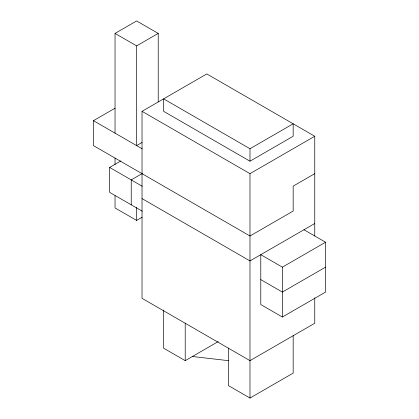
<?xml version="1.0" encoding="UTF-8"?>
<svg xmlns="http://www.w3.org/2000/svg" width="419" height="419" viewBox="0 0 419 419"><rect width="100%" height="100%" fill="white"/><g stroke="black" fill="none" stroke-linecap="round" stroke-linejoin="round"><path stroke-width="0.63" d="M115.036 133.148L115.036 33.415L136.625 20.95L158.22 33.415L158.22 101.859M115.036 33.415L136.625 45.88L158.22 33.415M314.758 173.66L293.169 186.125L293.169 211.056L249.986 235.991L93.442 145.613L93.442 120.677L115.036 108.212M314.758 297.83L314.758 323.253L249.986 360.649L142.025 298.323L142.025 111.328L206.803 73.933L314.758 136.259L314.758 235.907M142.161 142.413L136.625 145.613L136.625 45.88M142.303 211.218L109.637 192.358L109.637 167.427L120.855 160.954M142.444 173.419L131.231 179.892L131.231 204.823M249.986 148.729L293.169 123.794L293.169 136.259L249.986 161.195L163.62 111.328L163.62 98.863L249.986 148.729L249.986 161.195M115.036 195.636L115.036 207.944L136.625 220.41L142.161 217.21M142.025 111.328L249.986 173.66L314.758 136.259M314.758 223.526L249.986 260.922L142.025 198.59M282.375 267.154L325.558 242.224L325.558 292.09L282.375 317.021L260.78 304.555L260.78 254.689L282.375 267.154L282.375 317.021M325.558 267.154L282.375 292.085L260.78 279.62M163.62 309.976L163.62 348.184L185.208 360.654L218.273 341.564M228.392 348.021L228.392 385.585L249.986 398.05L293.169 373.12L293.169 335.556M192.405 356.496L228.716 360.691M303.964 229.759L325.558 242.224M93.442 120.677L142.161 148.808M109.637 167.427L142.303 186.287M249.986 173.66L249.986 398.05M185.208 323.091L185.208 360.654M136.625 207.457L136.625 220.41M115.036 158.078L115.036 164.552"/></g></svg>
